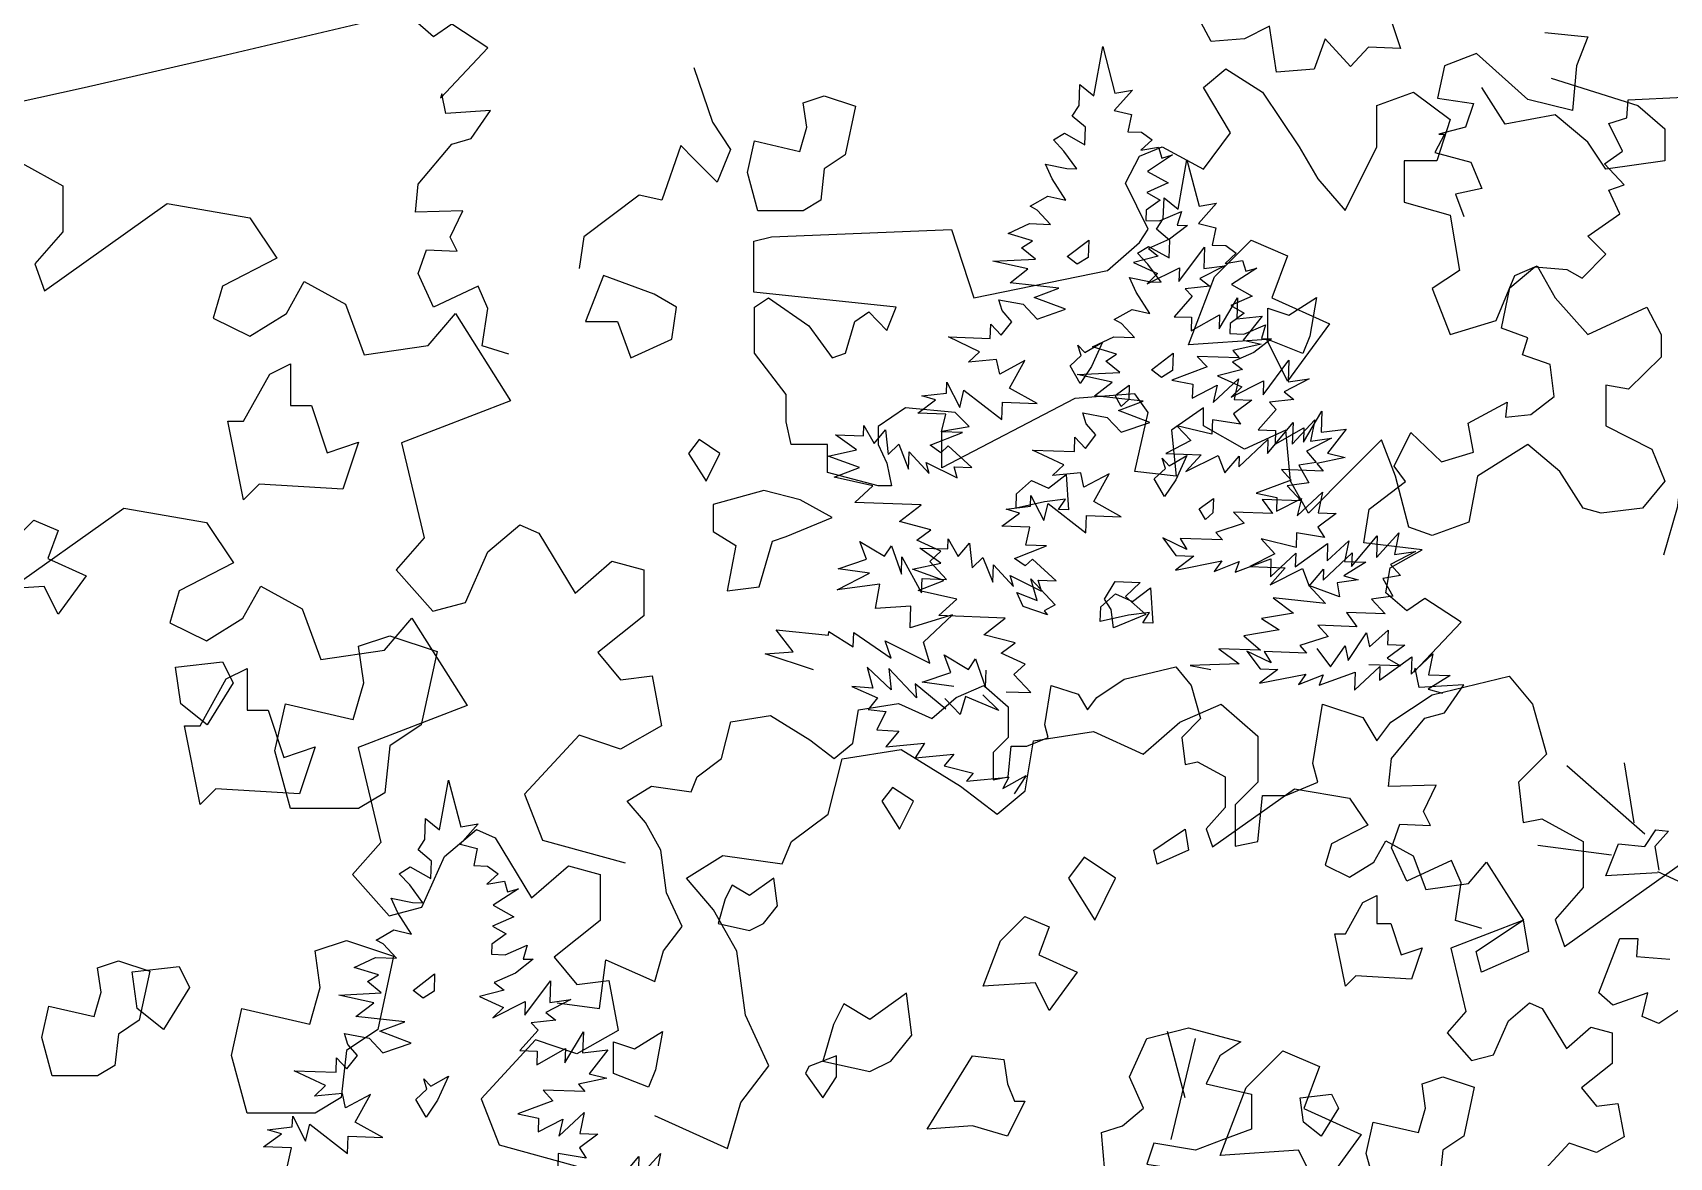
# Model space of a CAD drawing. Header units: inches. Extents: x 11.9 to 85.3, y 21.1 to 37.4.
# Drawn here: x 35.469 to 36.026, y 22.721 to 23.103 of the extents above; entities that cross this region are included whole.
import ezdxf

# ---------------------------------------------------------------- set-up
doc = ezdxf.new("R2010")
doc.units = ezdxf.units.IN
doc.header["$MEASUREMENT"] = 0
doc.layers.add('CAY', color=94, linetype='Continuous')
doc.layers.add('CAY-3', color=61, linetype='Continuous')

# ---------------------------------------------------------------- blocks, each defined once
blk = doc.blocks.new('A$C76451831')
at = {"layer": 'CAY'}
for p, q in [((2471.8, 2031.9), (2478.5, 2069.3)), ((2478.5, 2069.3), (2487.7, 2034.1)), ((2460.6, 2024.6), (2461.2, 2040.4)), ((2461.2, 2040.4), (2471.8, 2031.9)), ((2500.9, 2036.3), (2487.3, 2020.9)), ((2487.7, 2034.1), (2500.9, 2036.3)), ((2455.4, 2016.6), (2460.6, 2024.6)), ((2487.3, 2020.9), (2500.3, 2017.8)), ((2465.5, 2008.1), (2455.4, 2016.6)), ((2500.3, 2017.8), (2497.6, 2004.7)), ((2441.2, 1998.5), (2449.5, 2003.7)), ((2449, 1990.1), (2441.2, 1998.5)), ((2449.5, 2003.7), (2465, 1995)), ((2465, 1995), (2465.5, 2008.1)), ((2497.6, 2004.7), (2508, 2004.3)), ((2515.9, 1998.6), (2507.5, 1990.8)), ((2508, 2004.3), (2515.9, 1998.6)), ((2459, 1976.6), (2449, 1990.1)), ((2507.5, 1990.8), (2520.7, 1993)), ((2531.4, 1987.2), (2512.4, 1974.7)), ((2520.7, 1993), (2523.1, 1984.8)), ((2523.1, 1984.8), (2531.4, 1987.2)), ((2435.1, 1980.1), (2451.3, 1976.8)), ((2440.1, 1969.1), (2435.1, 1980.1)), ((2451.3, 1976.8), (2459, 1976.6)), ((2512.4, 1974.7), (2527.9, 1966)), ((2450.4, 1952.9), (2440.1, 1969.1)), ((2527.9, 1966), (2511.8, 1958.9)), ((2511.8, 1958.9), (2522, 1953.1)), ((2423.5, 1948.4), (2437, 1956)), ((2428.9, 1945.4), (2423.5, 1948.4)), ((2437, 1956), (2450.4, 1952.9)), ((2522, 1953.1), (2511.3, 1945.3)), ((2407, 1927.6), (2423.1, 1935.2)), ((2423.1, 1935.2), (2438.9, 1934.7)), ((2438.9, 1934.7), (2428.9, 1945.4)), ((2511.3, 1945.3), (2511.1, 1937.6)), ((2511.1, 1937.6), (2521.5, 1937.2)), ((2521.5, 1937.2), (2538.1, 1944.4)), ((2542.7, 1933.8), (2529.2, 1923.4)), ((2538.1, 1944.4), (2535, 1934)), ((2535, 1934), (2542.7, 1933.8)), ((2425.3, 1922), (2407, 1927.6)), ((2417, 1916.8), (2425.3, 1922)), ((2529.2, 1923.4), (2513.1, 1916.2)), ((2427.6, 1908.3), (2417, 1916.8)), ((2520.6, 1910.5), (2501.8, 1905.7)), ((2513.1, 1916.2), (2520.6, 1910.5)), ((2536.2, 1891.4), (2555.7, 1917.4)), ((2555.7, 1917.4), (2555.1, 1901.1)), ((2395.4, 1906.7), (2427.6, 1908.3)), ((2421.9, 1900.8), (2395.4, 1906.7)), ((2408.4, 1890.4), (2421.9, 1900.8)), ((2501.8, 1905.7), (2520.1, 1897.4)), ((2512.1, 1889.5), (2536.6, 1901.8)), ((2520.1, 1897.4), (2512.1, 1889.5)), ((2536.6, 1901.8), (2536.2, 1891.4)), ((2571.1, 1903.3), (2552.1, 1893.5)), ((2555.1, 1901.1), (2571.1, 1903.3)), ((2445.4, 1886.4), (2408.4, 1890.4)), ((2426.6, 1879.3), (2445.4, 1886.4)), ((2559.6, 1887.8), (2541, 1885.8)), ((2541, 1885.8), (2546.2, 1880.1)), ((2552.1, 1893.5), (2559.6, 1887.8)), ((2402.2, 1869.3), (2399.8, 1877.6)), ((2399.8, 1877.6), (2418.2, 1874.2)), ((2418.2, 1874.2), (2428.7, 1862.9)), ((2450.3, 1870.4), (2426.6, 1879.3)), ((2546.2, 1880.1), (2532.6, 1864.8)), ((2566.7, 1855.4), (2580.6, 1878.9)), ((2580.6, 1878.9), (2580.1, 1863.1)), ((2401.6, 1850.7), (2409.6, 1860.9)), ((2409.6, 1860.9), (2402.2, 1869.3)), ((2428.7, 1862.9), (2450.3, 1870.4)), ((2532.6, 1864.8), (2545.7, 1864.3)), ((2545.3, 1853.9), (2567, 1866.3)), ((2545.7, 1864.3), (2545.3, 1853.9)), ((2567, 1866.3), (2566.7, 1855.4)), ((2580.1, 1863.1), (2599.2, 1865.2)), ((2599.2, 1865.2), (2585, 1847.1)), ((2361.6, 1849.4), (2393.3, 1848.3)), ((2385.3, 1838.2), (2361.6, 1849.4)), ((2393.3, 1848.3), (2393.7, 1859.2)), ((2393.7, 1859.2), (2401.6, 1850.7)), ((2585, 1847.1), (2598.4, 1843.9)), ((2376.8, 1830.3), (2385.3, 1838.2)), ((2581.8, 1833.6), (2550.1, 1834.7)), ((2550.1, 1834.7), (2557.5, 1826.7)), ((2598.4, 1843.9), (2577, 1839.2)), ((2577, 1839.2), (2581.8, 1833.6)), ((2398.2, 1832.3), (2376.8, 1830.3)), ((2400.5, 1821.3), (2398.2, 1832.3)), ((2419.5, 1831.5), (2400.5, 1821.3)), ((2407.9, 1810.6), (2419.5, 1831.5)), ((2557.5, 1826.7), (2530.9, 1816.8)), ((2360.1, 1806.9), (2360.4, 1815)), ((2360.4, 1815), (2370.2, 1796.1)), ((2428.8, 1799), (2407.9, 1810.6)), ((2530.9, 1816.8), (2546.6, 1813.5)), ((2546.6, 1813.5), (2546.3, 1803.1)), ((2546.3, 1803.1), (2565.2, 1812.8)), ((2562, 1799.8), (2581.2, 1817.7)), ((2565.2, 1812.8), (2562, 1799.8)), ((2581.2, 1817.7), (2577.9, 1802)), ((1580.1, 1739.3), (1673.3, 1805.4)), ((1673.3, 1805.4), (1735.8, 1794.7)), ((2338.3, 1791.8), (2351.8, 1801.7)), ((2341.5, 1804.8), (2360.1, 1806.9)), ((2351.8, 1801.7), (2341.5, 1804.8)), ((2370.2, 1796.1), (2373.4, 1809.1)), ((2373.4, 1809.1), (2402, 1786.8)), ((2402, 1786.8), (2402.5, 1799.9)), ((2402.5, 1799.9), (2428.8, 1799)), ((2591.5, 1801.5), (2577.6, 1791.1)), ((2577.9, 1802), (2591.5, 1801.5)), ((1735.8, 1794.7), (1756.4, 1764.1)), ((2359.6, 1791), (2338.3, 1791.8)), ((2356.4, 1777.5), (2359.6, 1791)), ((2561.5, 1786.7), (2561.2, 1775.8)), ((2582.7, 1783.2), (2561.5, 1786.7)), ((2577.6, 1791.1), (2582.7, 1783.2)), ((2622.1, 1768.2), (2639, 1786.7)), ((2639, 1786.7), (2635.8, 1770.5)), ((2292, 1763.9), (2276.1, 1775.3)), ((2276.1, 1775.3), (2297.4, 1774.6)), ((2297.4, 1774.6), (2297.7, 1782.3)), ((2297.7, 1782.3), (2305.3, 1768.9)), ((2305.3, 1768.9), (2313.9, 1779)), ((2313.9, 1779), (2315.9, 1760.3)), ((2347.9, 1767.4), (2372.2, 1777)), ((2372.2, 1777), (2356.4, 1777.5)), ((2561.2, 1775.8), (2534.7, 1782.2)), ((2534.7, 1782.2), (2545.1, 1770.9)), ((2603.3, 1761.2), (2622.6, 1784.5)), ((2622.6, 1784.5), (2622.1, 1768.2)), ((2651.7, 1772.6), (2632.8, 1762.9)), ((2635.8, 1770.5), (2651.7, 1772.6)), ((1756.4, 1764.1), (1715.1, 1742.8)), ((2270.6, 1759.2), (2292, 1763.9)), ((2315.9, 1760.3), (2323.9, 1768.2)), ((2323.9, 1768.2), (2331.4, 1749.4)), ((2331.4, 1749.4), (2331.9, 1762.5)), ((2331.9, 1762.5), (2347.1, 1746.1)), ((2355.9, 1761.7), (2347.9, 1767.4)), ((2361.5, 1766.9), (2355.9, 1761.7)), ((2379.5, 1750.4), (2361.5, 1766.9)), ((2545.1, 1770.9), (2526.2, 1761.2)), ((2526.2, 1761.2), (2552.9, 1760.2)), ((2552.9, 1760.2), (2541.6, 1747.5)), ((2581.6, 1751.1), (2603.6, 1771.6)), ((2603.6, 1771.6), (2603.3, 1761.2)), ((2632.8, 1762.9), (2640.2, 1754.5)), ((4659.2, 1730), (4666, 1767.4)), ((4666, 1767.4), (4675.2, 1732.1)), ((2294.3, 1750.7), (2270.6, 1759.2)), ((2275, 1743.2), (2294.3, 1750.7)), ((2347.1, 1746.1), (2344.7, 1754.4)), ((2344.7, 1754.4), (2368.3, 1742.7)), ((2365.9, 1750.9), (2379.5, 1750.4)), ((2368.3, 1742.7), (2365.9, 1750.9)), ((2541.6, 1747.5), (2566, 1759.8)), ((2566, 1759.8), (2571, 1746.5)), ((2571, 1746.5), (2581.9, 1759.2)), ((2581.9, 1759.2), (2581.6, 1751.1)), ((2640.2, 1754.5), (2627, 1752.2)), ((2627, 1752.2), (2634.6, 1738.8)), ((1715.1, 1742.8), (1708.1, 1718.6)), ((1763.5, 1722.2), (1777.1, 1746.4)), ((1777.1, 1746.4), (1808.3, 1729.3)), ((2304.2, 1736.7), (2275, 1743.2)), ((2290.6, 1724.1), (2304.2, 1736.7)), ((2634.6, 1738.8), (2618.3, 1736.6)), ((2618.3, 1736.6), (2628.7, 1725.4)), ((4648.1, 1722.6), (4648.6, 1738.5)), ((4648.6, 1738.5), (4659.2, 1730)), ((1808.3, 1729.3), (1822.5, 1690.9)), ((2340.9, 1722.3), (2290.6, 1724.1)), ((2628.7, 1725.4), (2599.3, 1726.4)), ((2599.3, 1726.4), (2607.1, 1715.7)), ((4688.4, 1734.4), (4674.7, 1719)), ((4675.2, 1732.1), (4688.4, 1734.4)), ((1708.1, 1718.6), (1735.8, 1705.1)), ((1735.8, 1705.1), (1763.5, 1722.2)), ((1870.8, 1698), (1891.4, 1722.2)), ((1891.4, 1722.2), (1933.3, 1656.1)), ((2324.6, 1709.7), (2340.9, 1722.3)), ((2577.7, 1716.8), (2585.5, 1708.3)), ((2607.1, 1715.7), (2577.7, 1716.8)), ((4642.8, 1714.7), (4648.1, 1722.6)), ((4653, 1706.2), (4642.8, 1714.7)), ((4674.7, 1719), (4687.7, 1715.8)), ((4687.7, 1715.8), (4685, 1702.8)), ((2348.4, 1703.5), (2324.6, 1709.7)), ((2337.7, 1695.7), (2348.4, 1703.5)), ((2585.5, 1708.3), (2564, 1701.4)), ((2564, 1701.4), (2569.2, 1695.7)), ((4628.6, 1696.6), (4636.9, 1701.7)), ((4636.9, 1701.7), (4652.5, 1693)), ((4652.5, 1693), (4653, 1706.2)), ((4685, 1702.8), (4695.4, 1702.4)), ((4695.4, 1702.4), (4703.4, 1696.7)), ((1822.5, 1690.9), (1870.8, 1698)), ((2294.6, 1694.5), (2313.2, 1683.4)), ((2299.6, 1681.1), (2294.6, 1694.5)), ((2313.2, 1683.4), (2318.5, 1691.4)), ((2318.5, 1691.4), (2325.9, 1669.8)), ((2356, 1687.3), (2337.7, 1695.7)), ((2347.5, 1679.5), (2356, 1687.3)), ((2524, 1697.3), (2533.9, 1683.8)), ((2542.3, 1688.5), (2524, 1697.3)), ((2569.2, 1695.7), (2537.1, 1696.9)), ((2537.1, 1696.9), (2542.3, 1688.5)), ((2624.3, 1675.2), (2648.9, 1693)), ((2648.4, 1679.8), (2664.8, 1695.1)), ((2648.9, 1693), (2648.4, 1679.8)), ((2664.8, 1695.1), (2661.6, 1679.4)), ((4636.5, 1688.1), (4628.6, 1696.6)), ((4646.4, 1674.6), (4636.5, 1688.1)), ((4703.4, 1696.7), (4694.9, 1688.8)), ((4694.9, 1688.8), (4708.2, 1691.1)), ((4708.2, 1691.1), (4710.6, 1682.8)), ((2236.3, 1685.2), (2240.6, 1669.3)), ((2254.4, 1667.9), (2236.3, 1685.2)), ((2252.8, 1684.1), (2254.4, 1667.9)), ((2273.6, 1662), (2252.8, 1684.1)), ((2278, 1673.7), (2299.6, 1681.1)), ((2301.9, 1670.6), (2278, 1673.7)), ((2325.9, 1669.8), (2326.4, 1682.9)), ((2360.2, 1665.9), (2347.5, 1679.5)), ((2547.5, 1683.4), (2533.6, 1673)), ((2533.6, 1673), (2568.7, 1679.9)), ((2533.9, 1683.8), (2547.5, 1683.4)), ((2568.7, 1679.9), (2563, 1671.9)), ((2563, 1671.9), (2581.8, 1679.4)), ((2578.8, 1671.4), (2605.9, 1681.3)), ((2581.8, 1679.4), (2578.8, 1671.4)), ((2605.4, 1667.7), (2624.6, 1685.6)), ((2605.9, 1681.3), (2605.4, 1667.7)), ((2624.6, 1685.6), (2624.3, 1675.2)), ((2677.9, 1678.8), (2661.2, 1668.5)), ((2661.6, 1679.4), (2677.9, 1678.8)), ((2664.3, 1664.1), (2722.6, 1678.3)), ((2722.6, 1678.3), (2740.3, 1657)), ((3847.2, 1679), (3878.4, 1661.9)), ((4627.6, 1667.1), (4622.5, 1678.2)), ((4622.5, 1678.2), (4638.7, 1674.9)), ((4638.7, 1674.9), (4646.4, 1674.6)), ((4718.8, 1685.3), (4699.8, 1672.8)), ((4710.6, 1682.8), (4718.8, 1685.3)), ((2224.6, 1670.4), (2244.1, 1661.9)), ((2240.6, 1669.3), (2224.6, 1670.4)), ((2244.1, 1661.9), (2237.2, 1653)), ((2272.6, 1672.4), (2273.6, 1662)), ((2295.9, 1653.3), (2272.6, 1672.4)), ((2306.7, 1649.3), (2295.1, 1661.4)), ((2310.8, 1662.9), (2306.7, 1649.3)), ((2336, 1652.2), (2310.8, 1662.9)), ((2323.9, 1664.2), (2336, 1652.2)), ((2341.7, 1666.5), (2360.2, 1665.9)), ((2633, 1643.5), (2664.3, 1664.1)), ((2661.2, 1668.5), (2672, 1665.4)), ((3878.4, 1661.9), (3878.4, 1627.1)), ((4637.9, 1650.9), (4627.6, 1667.1)), ((4715.4, 1664.1), (4699.3, 1656.9)), ((4699.8, 1672.8), (4715.4, 1664.1)), ((1933.3, 1656.1), (1850.8, 1624.3)), ((2237.2, 1653), (2250.5, 1651.6)), ((2250.5, 1651.6), (2243.7, 1637.7)), ((2473.2, 1643.5), (2504.5, 1657)), ((2504.5, 1657), (2532.2, 1632.9)), ((2574, 1612.2), (2581.1, 1657)), ((2581.1, 1657), (2611.8, 1647)), ((2740.3, 1657), (2750.9, 1619.3)), ((4611, 1646.4), (4624.4, 1654.1)), ((4624.4, 1654.1), (4637.9, 1650.9)), ((4709.5, 1651.1), (4698.8, 1643.4)), ((4699.3, 1656.9), (4709.5, 1651.1)), ((2243.7, 1637.7), (2260.2, 1636.6)), ((2260.2, 1636.6), (2250.4, 1624.7)), ((2362.4, 1629.3), (2407.8, 1636.4)), ((2407.8, 1636.4), (2445.5, 1619.3)), ((2445.5, 1619.3), (2473.2, 1643.5)), ((2611.8, 1647), (2622.4, 1629.3)), ((2622.4, 1629.3), (2633, 1643.5)), ((3864.3, 1582.3), (3957.4, 1648.4)), ((3957.4, 1648.4), (4019.9, 1637.7)), ((4019.9, 1637.7), (4040.5, 1607.1)), ((4616.3, 1643.5), (4611, 1646.4)), ((4626.4, 1632.7), (4616.3, 1643.5)), ((4698.8, 1643.4), (4698.5, 1635.7)), ((4708.9, 1635.3), (4725.5, 1642.4)), ((4725.5, 1642.4), (4722.4, 1632.1)), ((1850.8, 1624.3), (1867.9, 1552.3)), ((2250.4, 1624.7), (2279.7, 1627.6)), ((2279.7, 1627.6), (2272.6, 1616.4)), ((2355.9, 1591.6), (2362.4, 1629.3)), ((2532.2, 1632.9), (2532.2, 1598.1)), ((3878.4, 1627.1), (3857.2, 1602.9)), ((4594.4, 1625.7), (4610.5, 1633.3)), ((4612.8, 1620.1), (4594.4, 1625.7)), ((4610.5, 1633.3), (4626.4, 1632.7)), ((4698.5, 1635.7), (4708.9, 1635.3)), ((4730.1, 1631.8), (4716.6, 1621.4)), ((4722.4, 1632.1), (4730.1, 1631.8)), ((2206.7, 1573.9), (2217.3, 1615.8)), ((2217.3, 1615.8), (2262.1, 1622.8)), ((2262.1, 1622.8), (2306.9, 1595.1)), ((2272.6, 1616.4), (2301.9, 1619.3)), ((2301.9, 1619.3), (2294.6, 1610.4)), ((2577.6, 1598.1), (2574, 1612.2)), ((2750.9, 1619.3), (2729.7, 1598.1)), ((4604.5, 1614.9), (4612.8, 1620.1)), ((4615, 1606.4), (4604.5, 1614.9)), ((4716.6, 1621.4), (4700.5, 1614.3)), ((4700.5, 1614.3), (4708, 1608.6)), ((4723.6, 1589.4), (4743.1, 1615.5)), ((4743.1, 1615.5), (4742.6, 1599.2)), ((2294.6, 1610.4), (2316.5, 1604.8)), ((2316.5, 1604.8), (2311.6, 1598.8)), ((2311.6, 1598.8), (2343.6, 1601.9)), ((2339, 1593.3), (2356.7, 1603.2)), ((2343.6, 1601.9), (2339, 1593.3)), ((2356.7, 1603.2), (2347.6, 1589.1)), ((3857.2, 1602.9), (3864.3, 1582.3)), ((4040.5, 1607.1), (3999.3, 1585.8)), ((4582.8, 1604.8), (4615, 1606.4)), ((4609.3, 1598.9), (4582.8, 1604.8)), ((4708, 1608.6), (4689.3, 1603.8)), ((4689.3, 1603.8), (4707.5, 1595.4)), ((4699.6, 1587.6), (4724, 1599.9)), ((4724, 1599.9), (4723.6, 1589.4)), ((4758.5, 1601.4), (4739.6, 1591.6)), ((4742.6, 1599.2), (4758.5, 1601.4)), ((2306.9, 1595.1), (2334.7, 1573.9)), ((2334.7, 1573.9), (2355.9, 1591.6)), ((2532.2, 1598.1), (2515.1, 1580.9)), ((2532.2, 1553.2), (2535.7, 1588)), ((2535.7, 1588), (2553.4, 1588)), ((2553.4, 1588), (2577.6, 1598.1)), ((2729.7, 1598.1), (2733.2, 1567.4)), ((4047.6, 1565.2), (4061.2, 1589.4)), ((4061.2, 1589.4), (4092.4, 1572.3)), ((4595.8, 1588.5), (4609.3, 1598.9)), ((4632.8, 1584.5), (4595.8, 1588.5)), ((4707.5, 1595.4), (4699.6, 1587.6)), ((4739.6, 1591.6), (4747.1, 1585.9)), ((2515.1, 1580.9), (2515.1, 1549.7)), ((3999.3, 1585.8), (3992.2, 1561.6)), ((4587.2, 1575.6), (4605.7, 1572.3)), ((4589.7, 1567.4), (4587.2, 1575.6)), ((4614, 1577.4), (4632.8, 1584.5)), ((4637.7, 1568.4), (4614, 1577.4)), ((4733.7, 1578.2), (4720, 1562.8)), ((4747.1, 1585.9), (4728.4, 1583.8)), ((4728.4, 1583.8), (4733.7, 1578.2)), ((4754.1, 1553.5), (4768.1, 1577)), ((4768.1, 1577), (4767.5, 1561.2)), ((1916.2, 1541.7), (1940.4, 1562.3)), ((1940.4, 1562.3), (1954.5, 1555.8)), ((2179, 1553.2), (2206.7, 1573.9)), ((2733.2, 1567.4), (2747.4, 1570.3)), ((2747.4, 1570.3), (2778.6, 1553.2)), ((4019.9, 1548.1), (4047.6, 1565.2)), ((4092.4, 1572.3), (4106.6, 1533.9)), ((4154.9, 1541), (4175.6, 1565.2)), ((4175.6, 1565.2), (4217.4, 1499.1)), ((4597.1, 1559), (4589.7, 1567.4)), ((4605.7, 1572.3), (4616.2, 1561)), ((4616.2, 1561), (4637.7, 1568.4)), ((4720, 1562.8), (4733.1, 1562.4)), ((4732.8, 1552), (4754.5, 1564.3)), ((4733.1, 1562.4), (4732.8, 1552)), ((4754.5, 1564.3), (4754.1, 1553.5)), ((4767.5, 1561.2), (4786.6, 1563.2)), ((4786.6, 1563.2), (4772.4, 1545.1)), ((1867.9, 1552.3), (1846.6, 1528.1)), ((1954.5, 1555.8), (1982.2, 1510.4)), ((2171.9, 1536.1), (2179, 1553.2)), ((2515.1, 1549.7), (2532.2, 1553.2)), ((2778.6, 1553.2), (2778.6, 1518.4)), ((3992.2, 1561.6), (4019.9, 1548.1)), ((4580.8, 1546.4), (4581.1, 1557.2)), ((4581.1, 1557.2), (4589, 1548.8)), ((4589, 1548.8), (4597.1, 1559)), ((1899.1, 1503.3), (1916.2, 1541.7)), ((2099.4, 1525.5), (2127.1, 1542.6)), ((2127.1, 1542.6), (2171.9, 1536.1)), ((2764.5, 1473.6), (2857.6, 1539.7)), ((4106.6, 1533.9), (4154.9, 1541)), ((4572.7, 1536.2), (4549.1, 1547.5)), ((4549.1, 1547.5), (4580.8, 1546.4)), ((4785.9, 1541.9), (4764.4, 1537.2)), ((4764.4, 1537.2), (4769.2, 1531.6)), ((4772.4, 1545.1), (4785.9, 1541.9)), ((1846.6, 1528.1), (1874.3, 1496.9)), ((1982.2, 1510.4), (2010, 1534.6)), ((2010, 1534.6), (2034.1, 1528.1)), ((2034.1, 1528.1), (2034.1, 1493.3)), ((2120, 1501.3), (2099.4, 1525.5)), ((4564.3, 1528.4), (4572.7, 1536.2)), ((4585.6, 1530.3), (4564.3, 1528.4)), ((4588, 1519.4), (4585.6, 1530.3)), ((4606.9, 1529.6), (4588, 1519.4)), ((4595.3, 1508.7), (4606.9, 1529.6)), ((4745, 1524.8), (4718.3, 1514.8)), ((4769.2, 1531.6), (4737.5, 1532.7)), ((4737.5, 1532.7), (4745, 1524.8)), ((2778.6, 1518.4), (2757.4, 1494.2)), ((4547.6, 1504.9), (4547.9, 1513.1)), ((4547.9, 1513.1), (4557.6, 1494.1)), ((4718.3, 1514.8), (4734.1, 1511.6)), ((4749.5, 1497.9), (4768.7, 1515.8)), ((4768.7, 1515.8), (4765.4, 1500)), ((1874.3, 1496.9), (1899.1, 1503.3)), ((2137.7, 1470.1), (2120, 1501.3)), ((4528.9, 1502.9), (4547.6, 1504.9)), ((4539.3, 1499.8), (4528.9, 1502.9)), ((4557.6, 1494.1), (4560.8, 1507.2)), ((4560.8, 1507.2), (4589.5, 1484.9)), ((4616.2, 1497.1), (4595.3, 1508.7)), ((4734.1, 1511.6), (4733.7, 1501.1)), ((4733.7, 1501.1), (4752.6, 1510.9)), ((4752.6, 1510.9), (4749.5, 1497.9)), ((4765.4, 1500), (4779, 1499.6)), ((2034.1, 1493.3), (1999.3, 1465.6)), ((2757.4, 1494.2), (2764.5, 1473.6)), ((4217.4, 1499.1), (4134.9, 1467.3)), ((4525.8, 1489.8), (4539.3, 1499.8)), ((4547, 1489.1), (4525.8, 1489.8)), ((4543.8, 1475.6), (4547, 1489.1)), ((4589.5, 1484.9), (4589.9, 1498)), ((4589.9, 1498), (4616.2, 1497.1)), ((4779, 1499.6), (4765, 1489.2)), ((4765, 1489.2), (4770.2, 1481.3)), ((4484.8, 1472.7), (4485.1, 1480.4)), ((4485.1, 1480.4), (4492.8, 1466.9)), ((4492.8, 1466.9), (4501.3, 1477.1)), ((4501.3, 1477.1), (4503.4, 1458.4)), ((4559.7, 1475), (4543.8, 1475.6)), ((4722.1, 1480.2), (4732.6, 1469)), ((4748.6, 1473.9), (4722.1, 1480.2)), ((4749, 1484.7), (4748.6, 1473.9)), ((4770.2, 1481.3), (4749, 1484.7)), ((4790.7, 1459.3), (4810.1, 1482.6)), ((4809.5, 1466.3), (4826.5, 1484.8)), ((4810.1, 1482.6), (4809.5, 1466.3)), ((4826.5, 1484.8), (4823.2, 1468.6)), ((1999.3, 1465.6), (2016.4, 1445)), ((2144.2, 1421.7), (2137.7, 1470.1)), ((4134.9, 1467.3), (4152, 1395.3)), ((4463.6, 1473.4), (4484.8, 1472.7)), ((4479.5, 1462), (4463.6, 1473.4)), ((4503.4, 1458.4), (4511.4, 1466.3)), ((4511.4, 1466.3), (4518.8, 1447.4)), ((4535.3, 1465.5), (4559.7, 1475)), ((4543.3, 1459.7), (4535.3, 1465.5)), ((4548.9, 1465), (4543.3, 1459.7)), ((4566.9, 1448.5), (4548.9, 1465)), ((4732.6, 1469), (4713.7, 1459.2)), ((4769, 1449.1), (4791.1, 1469.7)), ((4791.1, 1469.7), (4790.7, 1459.3)), ((4839.1, 1470.7), (4820.2, 1461)), ((4823.2, 1468.6), (4839.1, 1470.7)), ((4458, 1457.3), (4479.5, 1462)), ((4481.7, 1448.7), (4458, 1457.3)), ((4518.8, 1447.4), (4519.3, 1460.6)), ((4519.3, 1460.6), (4534.6, 1444.2)), ((4534.6, 1444.2), (4532.2, 1452.4)), ((4532.2, 1452.4), (4555.8, 1440.7)), ((4713.7, 1459.2), (4740.4, 1458.3)), ((4740.4, 1458.3), (4729, 1445.5)), ((4729, 1445.5), (4753.5, 1457.8)), ((4753.5, 1457.8), (4758.5, 1444.5)), ((4758.5, 1444.5), (4769.3, 1457.3)), ((4769.3, 1457.3), (4769, 1449.1)), ((4827.6, 1452.5), (4814.4, 1450.3)), ((4820.2, 1461), (4827.6, 1452.5)), ((2016.4, 1445), (2040.6, 1447.9)), ((2040.6, 1447.9), (2047.7, 1410.1)), ((4462.4, 1441.3), (4481.7, 1448.7)), ((4491.7, 1434.8), (4462.4, 1441.3)), ((4555.8, 1440.7), (4553.3, 1449)), ((4553.3, 1449), (4566.9, 1448.5)), ((4814.4, 1450.3), (4822.1, 1436.9)), ((4478.1, 1422.1), (4491.7, 1434.8)), ((4822.1, 1436.9), (4805.7, 1434.7)), ((4805.7, 1434.7), (4816.2, 1423.5)), ((2161.9, 1383.3), (2144.2, 1421.7)), ((4528.3, 1420.4), (4478.1, 1422.1)), ((4512, 1407.8), (4528.3, 1420.4)), ((4794.5, 1413.8), (4765.1, 1414.8)), ((4765.1, 1414.8), (4773, 1406.4)), ((4786.8, 1424.5), (4794.5, 1413.8)), ((4816.2, 1423.5), (4786.8, 1424.5)), ((1985.2, 1403.1), (1943.9, 1358.2)), ((2016.4, 1392.5), (1985.2, 1403.1)), ((2047.7, 1410.1), (2016.4, 1392.5)), ((4200.3, 1384.7), (4224.5, 1405.3)), ((4224.5, 1405.3), (4238.7, 1398.8)), ((4535.8, 1401.5), (4512, 1407.8)), ((4525.1, 1393.7), (4535.8, 1401.5)), ((4773, 1406.4), (4751.5, 1399.4)), ((4152, 1395.3), (4130.8, 1371.1)), ((4238.7, 1398.8), (4266.4, 1353.4)), ((4487, 1379.2), (4482, 1392.5)), ((4482, 1392.5), (4500.7, 1381.4)), ((4500.7, 1381.4), (4505.9, 1389.4)), ((4505.9, 1389.4), (4513.4, 1367.9)), ((4543.4, 1385.4), (4525.1, 1393.7)), ((4711.4, 1395.4), (4721.4, 1381.9)), ((4729.7, 1386.6), (4711.4, 1395.4)), ((4724.6, 1394.9), (4729.7, 1386.6)), ((4756.7, 1393.8), (4724.6, 1394.9)), ((4751.5, 1399.4), (4756.7, 1393.8)), ((4811.7, 1373.3), (4836.3, 1391)), ((4835.9, 1377.9), (4852.3, 1393.2)), ((4836.3, 1391), (4835.9, 1377.9)), ((4852.3, 1393.2), (4849, 1377.4)), ((2140.7, 1355.6), (2161.9, 1383.3)), ((4183.2, 1346.3), (4200.3, 1384.7)), ((4266.4, 1353.4), (4294.1, 1377.6)), ((4294.1, 1377.6), (4318.3, 1371.1)), ((4465.5, 1371.8), (4487, 1379.2)), ((4513.4, 1367.9), (4513.8, 1381)), ((4513.8, 1381), (4528.7, 1353.7)), ((4535, 1377.5), (4543.4, 1385.4)), ((4547.7, 1363.9), (4535, 1377.5)), ((4735, 1381.4), (4721, 1371)), ((4721, 1371), (4756.1, 1378)), ((4721.4, 1381.9), (4735, 1381.4)), ((4756.1, 1378), (4750.4, 1370)), ((4750.4, 1370), (4769.3, 1377.5)), ((4766.3, 1369.4), (4793.3, 1379.4)), ((4769.3, 1377.5), (4766.3, 1369.4)), ((4792.9, 1365.8), (4812.1, 1383.7)), ((4793.3, 1379.4), (4792.9, 1365.8)), ((4812.1, 1383.7), (4811.7, 1373.3)), ((4865.3, 1376.9), (4848.6, 1366.6)), ((4849, 1377.4), (4865.3, 1376.9)), ((4130.8, 1371.1), (4158.5, 1339.9)), ((4318.3, 1371.1), (4318.3, 1336.3)), ((4464.9, 1355.9), (4489.4, 1368.7)), ((4489.4, 1368.7), (4465.5, 1371.8)), ((4528.7, 1353.7), (4529.1, 1364.6)), ((4529.1, 1364.6), (4547.7, 1363.9)), ((4848.6, 1366.6), (4859.4, 1363.5)), ((1943.9, 1358.2), (1957.5, 1323.4)), ((2130.6, 1320.8), (2140.7, 1355.6)), ((4497.2, 1360.3), (4464.9, 1355.9)), ((4493.9, 1341.8), (4497.2, 1360.3)), ((4822.1, 1359.3), (4834.8, 1345.7)), ((4845.4, 1350.8), (4822.1, 1359.3)), ((4859.4, 1363.5), (4843.5, 1361.3)), ((4843.5, 1361.3), (4845.4, 1350.8)), ((2075.2, 1345.6), (2130.6, 1320.8)), ((4158.5, 1339.9), (4183.2, 1346.3)), ((4520.7, 1343.6), (4493.9, 1341.8)), ((4520.1, 1327.3), (4520.7, 1343.6)), ((4834.8, 1345.7), (4795, 1349.9)), ((4795, 1349.9), (4810.5, 1338.4)), ((4318.3, 1336.3), (4283.5, 1308.6)), ((4552.2, 1337), (4520.1, 1327.3)), ((4530.1, 1316.5), (4552.2, 1337)), ((4810.5, 1338.4), (4786.3, 1334.3)), ((4786.3, 1334.3), (4799.6, 1325.7)), ((1957.5, 1323.4), (2020, 1306.3)), ((4431.5, 1309.1), (4418.5, 1325.8)), ((4418.5, 1325.8), (4458.3, 1321.7)), ((4458.3, 1321.7), (4458.4, 1324.4)), ((4458.4, 1324.4), (4477, 1312.9)), ((4477, 1312.9), (4477.4, 1323.8)), ((4477.4, 1323.8), (4505.7, 1304.2)), ((4501.2, 1317.5), (4535, 1300.5)), ((4505.7, 1304.2), (4501.2, 1317.5)), ((4535, 1300.5), (4530.1, 1316.5)), ((4799.6, 1325.7), (4772.7, 1321.2)), ((4772.7, 1321.2), (4785.5, 1310.3)), ((4851.8, 1302.5), (4865.7, 1323.4)), ((4865.7, 1323.4), (4868.1, 1312.9)), ((4868.1, 1312.9), (4882.1, 1325.5)), ((4894.8, 1314.2), (4881.4, 1304.2)), ((4882.1, 1325.5), (4881.7, 1314.6)), ((4881.7, 1314.6), (4894.8, 1314.2)), ((4283.5, 1308.6), (4300.6, 1287.9)), ((4410.2, 1307.5), (4431.5, 1309.1)), ((4446.9, 1295.4), (4410.2, 1307.5)), ((4753.8, 1311.4), (4769.3, 1300)), ((4785.5, 1310.3), (4753.8, 1311.4)), ((4828.1, 1311.5), (4838.5, 1297.6)), ((4838.5, 1297.6), (4849.5, 1313.5)), ((4849.5, 1313.5), (4851.8, 1302.5)), ((4881.4, 1304.2), (4891.6, 1298.4)), ((4300.6, 1287.9), (4324.7, 1290.9)), ((4324.7, 1290.9), (4331.8, 1253.1)), ((4682.3, 1288.4), (4721.2, 1297.8)), ((4721.2, 1297.8), (4733, 1283.7)), ((4769.3, 1300), (4732.1, 1298.6)), ((4732.1, 1298.6), (4747.8, 1295.7)), ((4891.6, 1298.4), (4867.6, 1299.3)), ((4554.9, 1274.6), (4575.8, 1283.7)), ((4575.8, 1283.7), (4594.3, 1267.5)), ((4622.2, 1253.8), (4626.9, 1283.7)), ((4626.9, 1283.7), (4647.3, 1277)), ((4647.3, 1277), (4654.4, 1265.2)), ((4661.5, 1274.6), (4682.3, 1288.4)), ((4733, 1283.7), (4740.1, 1258.5)), ((4476.7, 1240), (4481, 1265.2)), ((4481, 1265.2), (4511.3, 1269.9)), ((4511.3, 1269.9), (4536.5, 1258.5)), ((4536.5, 1258.5), (4554.9, 1274.6)), ((4594.3, 1267.5), (4594.3, 1244.3)), ((4654.4, 1265.2), (4661.5, 1274.6)), ((4331.8, 1253.1), (4300.6, 1235.4)), ((4377.3, 1228.2), (4384.3, 1256.1)), ((4384.3, 1256.1), (4414.2, 1260.8)), ((4414.2, 1260.8), (4444.1, 1242.4)), ((4624.5, 1244.3), (4622.2, 1253.8)), ((4740.1, 1258.5), (4725.9, 1244.3)), ((4269.3, 1246.1), (4228, 1201.2)), ((4300.6, 1235.4), (4269.3, 1246.1)), ((4444.1, 1242.4), (4462.6, 1228.2)), ((4462.6, 1228.2), (4476.7, 1240)), ((4594.3, 1244.3), (4582.9, 1232.9)), ((4608.4, 1237.6), (4624.5, 1244.3)), ((4725.9, 1244.3), (4728.3, 1223.9)), ((4358.8, 1214.4), (4377.3, 1228.2)), ((4582.9, 1232.9), (4582.9, 1212.1)), ((4594.3, 1214.4), (4596.6, 1237.6)), ((4596.6, 1237.6), (4608.4, 1237.6)), ((4728.3, 1223.9), (4737.7, 1225.8)), ((4737.7, 1225.8), (4758.6, 1214.4)), ((4305.7, 1196), (4324.2, 1207.4)), ((4324.2, 1207.4), (4354.1, 1203)), ((4354.1, 1203), (4358.8, 1214.4)), ((4582.9, 1212.1), (4594.3, 1214.4)), ((4749.1, 1161.4), (4811.2, 1205.4)), ((4758.6, 1214.4), (4758.6, 1191.2)), ((4811.2, 1205.4), (4852.9, 1198.3)), ((4228, 1201.2), (4241.6, 1166.4)), ((4319.5, 1179.8), (4305.7, 1196)), ((4758.6, 1191.2), (4744.4, 1175.1)), ((4852.9, 1198.3), (4866.7, 1177.9)), ((4331.3, 1159), (4319.5, 1179.8)), ((4866.7, 1177.9), (4839.1, 1163.7)), ((4241.6, 1166.4), (4304.1, 1149.3)), ((4744.4, 1175.1), (4749.1, 1161.4)), ((4871.4, 1149.9), (4880.4, 1166.1)), ((4880.4, 1166.1), (4901.2, 1154.7)), ((4335.6, 1126.7), (4331.3, 1159)), ((4839.1, 1163.7), (4834.4, 1147.6)), ((4901.2, 1154.7), (4910.7, 1129.1)), ((4834.4, 1147.6), (4852.9, 1138.5)), ((4852.9, 1138.5), (4871.4, 1149.9)), ((4942.9, 1133.8), (4956.7, 1149.9)), ((4956.7, 1149.9), (4984.6, 1105.9)), ((4910.7, 1129.1), (4942.9, 1133.8)), ((4347.4, 1101.2), (4335.6, 1126.7)), ((4984.6, 1105.9), (4929.6, 1084.7)), ((4333.2, 1082.7), (4347.4, 1101.2)), ((5057.6, 1092.1), (5071.3, 1092.1)), ((5071.3, 1092.1), (5070.3, 1078.4)), ((4326.6, 1059.5), (4333.2, 1082.7)), ((4929.6, 1084.7), (4941, 1036.7)), ((4284.9, 1039.1), (4289.6, 1076)), ((4289.6, 1076), (4326.6, 1059.5)), ((5070.3, 1078.4), (5095.6, 1076.3)), ((4252.7, 1043.4), (4284.9, 1039.1)), ((4973.2, 1029.6), (4989.3, 1043.4)), ((4989.3, 1043.4), (4998.7, 1039.1)), ((4941, 1036.7), (4926.8, 1020.6)), ((4961.8, 1004.1), (4973.2, 1029.6)), ((4998.7, 1039.1), (5017.2, 1008.8)), ((4728.3, 971.5), (4715.1, 1021.6)), ((4926.8, 1020.6), (4945.3, 999.7)), ((5017.2, 1008.8), (5035.7, 1024.9)), ((5035.7, 1024.9), (5051.8, 1020.6)), ((5051.8, 1020.6), (5051.8, 997.4)), ((4717.8, 939.8), (4736.3, 1016.3)), ((4945.3, 999.7), (4961.8, 1004.1)), ((5051.8, 997.4), (5028.6, 978.9)), ((5028.6, 978.9), (5040, 965.1)), ((5040, 965.1), (5056.1, 967.1)), ((5056.1, 967.1), (5060.8, 941.9)), ((5019.2, 937.2), (4991.7, 907.3)), ((5040, 930.1), (5019.2, 937.2)), ((5060.8, 941.9), (5040, 930.1))]:
    blk.add_line(p, q, dxfattribs=at)
for points in [[(4216, 1534.3), (4196, 1540.6), (4200.2, 1569.1), (4192.8, 1586), (4159, 1570.1), (4147.4, 1595.5), (4153.8, 1613.4), (4177, 1612.3), (4171.7, 1622.9), (4181.2, 1642.9), (4145.3, 1641.9), (4147.4, 1663), (4172.8, 1693.5), (4187.5, 1697.8), (4202.3, 1718.9), (4168.5, 1716.7), (4165.4, 1731.5), (4164.3, 1728.3), (4200.2, 1766.3), (4172.8, 1784.2), (4159, 1774.7), (4143.2, 1788.5)], [(5000.7, 1777.9), (5033.4, 1774.7), (5024.9, 1752.6), (5021.8, 1718.9), (4988, 1727.3), (4949, 1762.1), (4924.8, 1752.6), (4919.5, 1728.3), (4946.9, 1724.1), (4940.6, 1706.2), (4920.5, 1700.9), (4924.8, 1700.9), (4917.4, 1687.2), (4944.8, 1679.8), (4953.2, 1659.8), (4933.2, 1655.6), (4939.5, 1638.7)], [(2492.6, 1796.8), (2487.9, 1805.1), (2498.6, 1812.9), (2498.2, 1802), (2492.6, 1796.8)], [(4953.2, 1099.5), (4933.2, 1105.8), (4937.4, 1134.3), (4930, 1151.2), (4896.3, 1135.4), (4884.7, 1160.7), (4891, 1178.6), (4914.2, 1177.5), (4908.9, 1188.1), (4918.4, 1208.1), (4882.5, 1207.1), (4884.7, 1228.2), (4910, 1258.8), (4924.7, 1263), (4939.5, 1284.1), (4905.7, 1282), (4902.6, 1296.7), (4901.5, 1293.6), (4937.4, 1331.5), (4910, 1349.5), (4896.3, 1340), (4880.4, 1353.7), (4883.6, 1372.7), (4907.9, 1386.4), (4863.6, 1391.6), (4867.8, 1417), (4895.2, 1438.1), (4886.8, 1449.7), (4899.4, 1475), (4922.6, 1452.8), (4946.9, 1460.2), (4942.7, 1482.3), (4972.2, 1498.2), (4971.1, 1486.6), (4990.1, 1488.7), (5008, 1502.4), (5004.9, 1526.6), (4983.8, 1534), (4988, 1546.7), (4968, 1554.1), (4974.3, 1584.7), (4993.3, 1600.5), (5017.5, 1598.4), (5029.1, 1592), (5047.1, 1610), (5033.4, 1623.7), (5057.6, 1640.6), (5049.2, 1658.5), (5060.8, 1662.7), (5046, 1678.5), (5059.7, 1688), (5049.2, 1709.1), (5062.9, 1713.3), (5063.9, 1727), (5106.1, 1729.1)], [(4680, 1494.9), (4675.3, 1503.2), (4686, 1511), (4685.6, 1500.1), (4680, 1494.9)], [(5017.5, 1222.9), (5076.6, 1171.2)], [(5060.8, 1225), (5068.2, 1179.7)], [(4048.4, 920), (4051.5, 933.5), (4030.3, 934.3), (4043.8, 944.2), (4033.4, 947.3), (4052.1, 949.4), (4052.4, 957.5), (4062.1, 938.6), (4065.3, 951.6), (4094, 929.3), (4094.4, 942.4), (4120.7, 941.5), (4099.8, 953.1), (4111.4, 974), (4092.5, 963.8), (4090.1, 974.8), (4068.8, 972.8), (4077.2, 980.7), (4053.6, 991.9), (4085.3, 990.8), (4085.6, 1001.7), (4093.5, 993.3), (4101.6, 1003.4), (4094.2, 1011.8), (4091.7, 1020.1), (4110.2, 1016.7), (4120.7, 1005.5), (4142.2, 1012.9), (4118.5, 1021.8), (4137.3, 1028.9), (4100.3, 1032.9), (4113.8, 1043.3), (4087.3, 1049.2), (4119.5, 1050.8), (4109, 1059.4), (4117.3, 1064.5), (4098.9, 1070.1), (4115, 1077.7), (4130.9, 1077.2), (4120.8, 1088), (4115.5, 1090.9), (4128.9, 1098.6), (4142.4, 1095.4), (4132.1, 1111.6), (4127, 1122.6), (4143.2, 1119.4), (4150.9, 1119.1), (4141, 1132.6), (4133.1, 1141), (4141.4, 1146.2), (4157, 1137.5), (4157.5, 1150.6), (4147.3, 1159.1), (4152.6, 1167.1), (4153.1, 1182.9), (4163.7, 1174.4), (4170.5, 1211.8), (4179.7, 1176.6), (4192.9, 1178.8), (4179.2, 1163.4), (4192.2, 1160.3), (4189.5, 1147.2), (4199.9, 1146.8), (4207.9, 1141.1), (4199.4, 1133.3), (4212.7, 1135.5), (4215.1, 1127.3), (4223.3, 1129.7), (4204.3, 1117.2), (4219.9, 1108.5), (4203.8, 1101.4), (4214, 1095.6), (4203.3, 1087.8), (4203, 1080.1), (4213.4, 1079.7), (4230, 1086.9), (4226.9, 1076.5), (4234.6, 1076.3), (4221.1, 1065.9), (4205, 1058.7), (4212.5, 1053), (4193.8, 1048.2), (4212, 1039.9), (4204.1, 1032), (4228.5, 1044.3), (4228.1, 1033.9), (4247.6, 1060), (4247.1, 1043.7), (4263, 1045.8), (4244.1, 1036.1), (4251.6, 1030.3), (4232.9, 1028.3), (4238.2, 1022.7), (4224.5, 1007.3), (4237.6, 1006.8), (4237.3, 996.4), (4259, 1008.8), (4258.6, 997.9), (4272.6, 1021.5), (4272, 1005.6), (4291.1, 1007.7), (4276.9, 989.6), (4290.4, 986.4), (4268.9, 981.7), (4273.7, 976.1), (4242, 977.2), (4249.5, 969.2), (4222.8, 959.3), (4238.6, 956), (4238.2, 945.6), (4257.1, 955.4), (4254, 942.3), (4273.2, 960.2), (4269.9, 944.5), (4283.5, 944), (4269.5, 933.6), (4274.7, 925.7), (4253.5, 929.2), (4253.1, 918.3)], [(4295.2, 903.7), (4314.6, 927.1), (4314, 910.8), (4331, 929.2), (4327.7, 913)], [(5086.1, 1141.7), (5047.1, 1139.6), (5056.6, 1163.8), (5076.6, 1161.7), (5085, 1174.4), (5094.5, 1173.3), (5084, 1161.7), (5087.2, 1143.8)], [(4995.4, 1162.8), (5051.3, 1155.4)], [(5086.1, 1142.7), (5123, 1125.9)], [(5144.1, 974), (5144.1, 975), (5124.1, 1009.8), (5146.2, 1019.3), (5156.8, 1043.6), (5150.4, 1063.6), (5127.2, 1061.5), (5123, 1037.3), (5106.1, 1040.4), (5087.2, 1027.8), (5074.5, 1033.1), (5078.7, 1051), (5052.3, 1041.5), (5041.8, 1051), (5057.6, 1092.1)], [(774.7, 655.4), (791.5, 634.3), (850.6, 524.6), (847.4, 444.5), (842.2, 343.2), (836.9, 219.8), (831.6, 177.6), (821.1, 141.8)]]:
    blk.add_lwpolyline(points, dxfattribs=at)
for points in [[(2451.7, 1910.2), (2468, 1922.8), (2467.5, 1909.6), (2459.2, 1904.5)], [(2453.8, 1827.6), (2462.2, 1835.5), (2459.8, 1843.3), (2465, 1837.6), (2478.4, 1845.3), (2470.1, 1827), (2461.5, 1814.2)], [(2452.7, 1718.4), (2445, 1718.7), (2450.2, 1726.6), (2434.3, 1724.5), (2412.8, 1719.8), (2413.2, 1730.7), (2424.4, 1740.7), (2437.4, 1734.8), (2450.9, 1745.2)], [(4396.9, 1672), (4402.2, 1695.8), (4436.5, 1687.9), (4441.8, 1706.3), (4439.1, 1724.8), (4455, 1730.1), (4478.7, 1722.2), (4470.8, 1685.2), (4455, 1674.7), (4452.3, 1650.9), (4439.1, 1643), (4404.8, 1643)], [(1750.8, 1676.2), (1766.7, 1684.2), (1766.7, 1652.5), (1782.5, 1652.5), (1794.4, 1616.8), (1818.1, 1624.8), (1806.3, 1589.1), (1742.9, 1593.1), (1731.1, 1581.2), (1719.2, 1640.6), (1731.1, 1640.6)], [(4639.1, 1608.3), (4655.4, 1620.8), (4655, 1607.7), (4646.6, 1602.6)], [(4791, 1545.5), (4791, 1569.3), (4806.8, 1564), (4827.9, 1577.2), (4822.7, 1548.1), (4817.4, 1534.9)], [(2424.5, 1525.4), (2400.8, 1541.2), (2388.9, 1525.4), (2408.7, 1493.7)], [(4641.2, 1525.7), (4649.6, 1533.5), (4647.2, 1541.3), (4652.4, 1535.7), (4665.8, 1543.4), (4657.5, 1525.1), (4648.9, 1512.3)], [(4035, 1519.2), (4050.8, 1527.2), (4050.8, 1495.5), (4066.6, 1495.5), (4078.5, 1459.8), (4102.3, 1467.8), (4090.4, 1432.1), (4027.1, 1436.1), (4015.2, 1424.2), (4003.3, 1483.6), (4015.2, 1483.6)], [(2721.4, 1485.8), (2733.3, 1493.7), (2737.3, 1469.9), (2701.6, 1454.1), (2697.7, 1469.9)], [(1754.8, 1391.1), (1762.7, 1426.7), (1814.2, 1414.8), (1822.1, 1442.6), (1818.1, 1470.3), (1841.9, 1478.2), (1877.5, 1466.3), (1865.7, 1410.9), (1841.9, 1395), (1837.9, 1359.4), (1818.1, 1347.5), (1766.7, 1347.5)], [(4376, 1459.3), (4360.2, 1469.9), (4352.3, 1459.3), (4365.5, 1438.2)], [(1683.5, 1426.7), (1679.6, 1454.5), (1715.2, 1458.4), (1723.1, 1442.6), (1703.3, 1410.9)], [(2270.1, 1406.6), (2266.2, 1438.3), (2238.4, 1418.5), (2218.7, 1430.3), (2210.7, 1414.5), (2202.8, 1386.8), (2238.4, 1378.9), (2254.3, 1386.8)], [(4640.1, 1416.5), (4632.4, 1416.7), (4637.7, 1424.7), (4621.8, 1422.5), (4600.3, 1417.9), (4600.7, 1428.7), (4611.9, 1438.8), (4624.8, 1432.9), (4638.3, 1443.3)], [(3837.8, 1390.3), (3856.3, 1408.8), (3874.8, 1400.9), (3866.9, 1379.8), (3895.9, 1366.6), (3874.8, 1337.5), (3864.2, 1358.6), (3824.6, 1356)], [(2523.5, 1367), (2551.2, 1394.7), (2578.9, 1382.8), (2567, 1351.1), (2610.6, 1331.3), (2578.9, 1287.8), (2563.1, 1319.5), (2503.7, 1315.5)], [(4624.2, 1337.2), (4605.8, 1343.3), (4600.8, 1353.9), (4616.4, 1347.9), (4611.6, 1364.4), (4629.9, 1344.7), (4621.6, 1340)], [(4672.4, 1341), (4667.2, 1348.9), (4675.4, 1362.2), (4694.4, 1361.5), (4683.1, 1351), (4698.5, 1337.4), (4674.2, 1327.3)], [(4038.9, 1234.1), (4046.9, 1269.7), (4098.3, 1257.8), (4106.2, 1285.6), (4102.3, 1313.3), (4126, 1321.2), (4161.7, 1309.3), (4149.8, 1253.9), (4126, 1238), (4122.1, 1202.4), (4102.3, 1190.5), (4050.8, 1190.5)], [(3967.7, 1269.7), (3963.7, 1297.4), (3999.3, 1301.4), (4007.3, 1285.6), (3987.5, 1253.9)], [(4522.5, 1195.9), (4506.6, 1206.4), (4498.7, 1195.9), (4511.9, 1174.8)], [(4720.4, 1169.5), (4728.3, 1174.8), (4731, 1158.9), (4707.2, 1148.4), (4704.6, 1158.9)], [(4419.5, 1116.7), (4416.9, 1137.8), (4398.4, 1124.6), (4385.2, 1132.5), (4380, 1122), (4374.7, 1103.5), (4398.4, 1098.2), (4409, 1103.5)], [(4862.9, 1119.3), (4873.5, 1124.6), (4873.5, 1103.5), (4884.1, 1103.5), (4892, 1079.7), (4907.8, 1085), (4899.9, 1061.2), (4857.7, 1063.9), (4849.7, 1055.9), (4841.8, 1095.6), (4849.7, 1095.6)], [(4588.5, 1090.3), (4606.9, 1108.8), (4625.4, 1100.8), (4617.5, 1079.7), (4646.5, 1066.5), (4625.4, 1037.5), (4614.9, 1058.6), (4575.3, 1055.9)], [(3862.3, 1017), (3867.6, 1040.8), (3901.9, 1032.9), (3907.2, 1051.4), (3904.5, 1069.8), (3920.4, 1075.1), (3944.1, 1067.2), (3936.2, 1030.2), (3920.4, 1019.7), (3917.7, 995.9), (3904.5, 988), (3870.2, 988)], [(4143.6, 1052.7), (4159.9, 1065.3), (4159.5, 1052.2), (4151.1, 1047)], [(4295.5, 989.9), (4295.5, 1013.7), (4311.3, 1008.4), (4332.5, 1021.6), (4327.2, 992.6), (4321.9, 979.4)], [(4709.9, 855.3), (4683.5, 873.8), (4688.8, 889.6), (4680.8, 905.5), (4667.6, 916), (4665, 945.1), (4680.8, 950.3), (4696.7, 963.5), (4686.1, 987.3), (4699.3, 1016.3), (4731, 1024.3), (4770.6, 1013.7), (4754.7, 1003.1), (4744.2, 982), (4778.5, 974.1), (4778.5, 947.7), (4757.4, 939.8), (4736.3, 931.9), (4704.6, 937.1), (4699.3, 921.3), (4733.6, 916), (4762.7, 900.2), (4757.4, 881.7), (4720.4, 873.8)], [(4443.3, 995.2), (4440.7, 989.9), (4453.9, 971.5), (4464.4, 987.3), (4464.4, 1003.1)], [(4554.1, 982), (4567.3, 1003.1), (4591.1, 1000.5), (4593.7, 982), (4599, 968.8), (4606.9, 968.8), (4593.7, 942.4), (4567.3, 950.3), (4533, 947.7)], [(4145.7, 970.1), (4154.1, 978), (4151.7, 985.8), (4156.9, 980.2), (4170.4, 987.9), (4162, 969.6), (4153.4, 956.7)], [(4865.6, 929.2), (4870.9, 953), (4905.2, 945.1), (4910.4, 963.5), (4907.8, 982), (4923.6, 987.3), (4947.4, 979.4), (4939.5, 942.4), (4923.6, 931.9), (4921, 908.1), (4907.8, 900.2), (4873.5, 900.2)], [(4818.1, 953), (4815.4, 971.5), (4839.2, 974.1), (4844.5, 963.5), (4831.3, 942.4)]]:
    blk.add_lwpolyline(points, close=True, dxfattribs=at)
at = {"layer": 'CAY-3'}
for p, q in [((86.7, 510.8), (100.8, 469.5)), ((472.7, 495.7), (489.8, 509.9)), ((489.8, 509.9), (517.5, 492.2)), ((736.2, 502.8), (801.7, 482.1)), ((493.3, 461.5), (472.7, 495.7)), ((517.5, 492.2), (545.2, 450.9)), ((604.1, 482.1), (631.9, 492.2)), ((631.9, 492.2), (659.6, 471.5)), ((701.4, 468), (683.7, 495.7)), ((604.1, 450.9), (604.1, 482.1)), ((659.6, 471.5), (649.5, 440.3)), ((739.2, 475.1), (701.4, 468)), ((763.9, 454.4), (739.2, 475.1)), ((801.7, 482.1), (822.3, 464.4)), ((100.8, 469.5), (114.4, 448.9)), ((472.7, 433.8), (493.3, 461.5)), ((822.3, 464.4), (822.3, 440.3)), ((76.8, 451.7), (62.5, 410.5)), ((86.7, 441.8), (76.8, 451.7)), ((114.4, 448.9), (104.4, 424.1)), ((424.3, 443.8), (441.4, 450.9)), ((441.4, 450.9), (472.7, 433.8)), ((545.2, 450.9), (559.3, 426.7)), ((580, 402.5), (604.1, 450.9)), ((777.5, 433.8), (763.9, 454.4)), ((104.4, 424.1), (86.7, 441.8)), ((413.7, 423.2), (424.3, 443.8)), ((624.8, 440.3), (624.8, 409)), ((649.5, 440.3), (624.8, 440.3)), ((822.3, 440.3), (777.5, 433.8)), ((430.8, 388.4), (413.7, 423.2)), ((559.3, 426.7), (580, 402.5)), ((45.4, 414.1), (3.5, 382.8)), ((62.5, 410.5), (45.4, 414.1)), ((624.8, 409), (659.6, 399)), ((659.6, 399), (666.6, 357.1)), ((145.6, 382.8), (281.8, 388.3)), ((281.8, 388.3), (298.9, 336.4)), ((424.3, 378.3), (430.8, 388.4)), ((3.5, 382.8), (0, 358.6)), ((132.1, 379.3), (145.6, 382.8)), ((132.1, 340.9), (132.1, 379.3)), ((400.1, 357.1), (424.3, 378.3)), ((708.5, 353.5), (725.6, 360.6)), ((725.6, 360.6), (739.2, 336.4)), ((298.9, 336.4), (400.1, 357.1)), ((666.6, 357.1), (646, 343.5)), ((694.4, 319.3), (708.5, 353.5)), ((240, 329.4), (132.1, 340.9)), ((132.7, 329.4), (143.3, 336.4)), ((143.3, 336.4), (173.9, 315.2)), ((646, 343.5), (659.6, 308.7)), ((739.2, 336.4), (763.9, 308.7)), ((132.7, 294.5), (132.7, 329.4)), ((208.7, 318.7), (219.3, 325.8)), ((219.3, 325.8), (232.9, 311.7)), ((232.9, 311.7), (240, 329.4)), ((763.9, 308.7), (808.7, 329.4)), ((808.7, 329.4), (819.4, 308.7)), ((173.9, 315.2), (191.6, 291)), ((201.6, 294.5), (208.7, 318.7)), ((659.6, 308.7), (694.4, 319.3)), ((819.4, 308.7), (819.4, 291.6)), ((156.8, 263.3), (132.7, 294.5)), ((191.6, 291), (201.6, 294.5)), ((819.4, 291.6), (794.6, 267.4)), ((156.8, 242.6), (156.8, 263.3)), ((375.4, 260.4), (274.7, 207.8)), ((420.8, 263.9), (375.4, 260.4)), ((430.8, 249.7), (420.8, 263.9)), ((794.6, 267.4), (777.5, 270.4)), ((777.5, 270.4), (777.5, 239.7)), ((247, 253.3), (226.4, 239.1)), ((284.8, 249.7), (247, 253.3)), ((295.4, 239.1), (284.8, 249.7)), ((420.8, 204.9), (430.8, 249.7)), ((472.7, 253.3), (448.5, 236.2)), ((472.7, 239.7), (472.7, 253.3)), ((160.4, 225.5), (156.8, 242.6)), ((226.4, 239.1), (226.4, 225.5)), ((274.7, 235.6), (295.4, 239.1)), ((274.7, 207.8), (274.7, 235.6)), ((448.5, 236.2), (452, 201.4)), ((503.9, 222), (472.7, 239.7)), ((535.2, 236.2), (503.9, 222)), ((538.7, 197.8), (535.2, 236.2)), ((777.5, 239.7), (812.3, 222)), ((188.1, 225.5), (160.4, 225.5)), ((188.1, 204.3), (188.1, 225.5)), ((226.4, 225.5), (232.9, 211.4)), ((607.7, 229.1), (583.5, 204.9)), ((618.3, 201.4), (607.7, 229.1)), ((718.5, 225.5), (680.2, 201.4)), ((742.7, 204.9), (718.5, 225.5)), ((232.9, 211.4), (236.4, 194.3)), ((812.3, 222), (822.3, 197.8)), ((226.4, 194.3), (188.1, 204.3)), ((452, 201.4), (420.8, 204.9)), ((583.5, 204.9), (552.3, 173.6)), ((628.3, 163), (618.3, 201.4)), ((680.2, 201.4), (673.7, 166.6)), ((760.4, 177.2), (742.7, 204.9)), ((236.4, 194.3), (226.4, 194.3)), ((552.3, 173.6), (538.7, 197.8)), ((822.3, 197.8), (805.2, 177.2)), ((774, 173.6), (760.4, 177.2)), ((805.2, 177.2), (774, 173.6)), ((646, 156.5), (628.3, 163)), ((673.7, 166.6), (646, 156.5))]:
    blk.add_line(p, q, dxfattribs=at)
blk.add_lwpolyline([(610.3, 560.1), (621.9, 525.3), (597.7, 526.3), (584, 511.6), (565, 532.7), (556.5, 509.5), (528.1, 507.4), (522.8, 542.2), (503.8, 532.7), (478.5, 530.6), (469, 548.5)], dxfattribs=at)
for points in [[(481.1, 352.5), (508.8, 380.2), (536.5, 368.3), (524.6, 336.6), (568.2, 316.8), (536.5, 273.3), (520.7, 305), (461.3, 301)], [(56.6, 339.4), (18.3, 353.5), (4.7, 318.7), (28.9, 318.7), (38.9, 291), (70.2, 305.2), (73.7, 329.4)], [(167.4, 183.7), (139.7, 190.7), (101.4, 180.1), (101.4, 159.5), (118.5, 148.9), (112, 114.6), (136.2, 117.6), (146.2, 152.4), (156.8, 155.9), (191.6, 170.1)]]:
    blk.add_lwpolyline(points, close=True, dxfattribs=at)

msp = doc.modelspace()

# ---------------------------------------------------------------- linework, layer by layer
msp.add_lwpolyline([(31.63044, 24.11828), (31.63044, 23.28506, 0.21734), (37.52718, 23.89076), (37.52718, 24.11982), (61.45857, 24.08746)], format="xyb")

# ---------------------------------------------------------------- block references
at = {"layer": 'CAY', "xscale": 0.0004489089019145984, "yscale": 0.0004489089019145984, "zscale": 0.0004489089019145984}
for p in [(35.655, 22.86225), (33.73839, 22.30535), (34.74897, 22.13133)]:
    msp.add_blockref('A$C76451831', p, dxfattribs=at)

doc.saveas('drawing.dxf')
